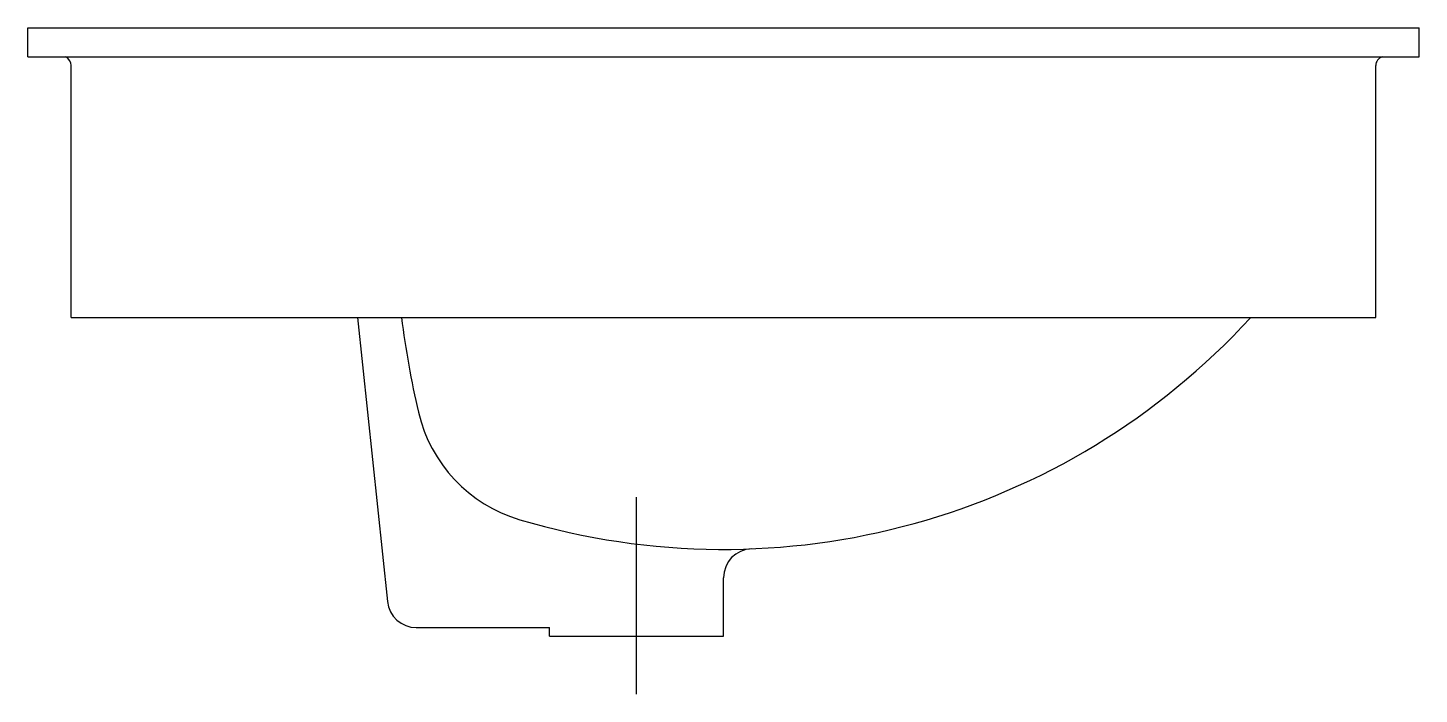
# Model space of a CAD drawing. Extents: x -572.604 to -572.124, y 475.542 to 475.772.
import ezdxf

# ---------------------------------------------------------------- set-up
doc = ezdxf.new("R2010")
doc.units = 0
doc.header["$LTSCALE"] = 0.2
doc.header["$MEASUREMENT"] = 0
doc.linetypes.add('AXES', pattern=[0.54, 0.3, -0.08, 0.08, -0.08])
doc.linetypes.add('CONTINU', pattern=[0])
doc.layers.get('0').update_dxf_attribs({"linetype": 'CONTINUOUS'})
doc.layers.add('DECA_EIXOS', color=5, linetype='AXES')

msp = doc.modelspace()

# ---------------------------------------------------------------- linework, layer by layer
at = {"linetype": 'CONTINU'}
for points in [[(-572.60372, 475.77206), (-572.12372, 475.77206)], [(-572.60372, 475.76206), (-572.60372, 475.77206)], [(-572.12372, 475.76206), (-572.12372, 475.77206)], [(-572.60372, 475.76206), (-572.12372, 475.76206)], [(-572.58872, 475.67206), (-572.58872, 475.75906)], [(-572.13872, 475.67206), (-572.13872, 475.75906)], [(-572.58872, 475.67206), (-572.13872, 475.67206)], [(-572.48997, 475.67206), (-572.47967, 475.57401)], [(-572.36372, 475.56206), (-572.36372, 475.58225)], [(-572.46972, 475.56506), (-572.42372, 475.56506)], [(-572.42372, 475.56206), (-572.42372, 475.56506)], [(-572.42372, 475.56206), (-572.36372, 475.56206)]]:
    msp.add_lwpolyline(points, dxfattribs=at)
for points in [[(-572.58872, 475.75906, 0.268293), (-572.59075, 475.76206, 0.268293)], [(-572.13651, 475.76206, 0.307506), (-572.13872, 475.75906)], [(-572.47482, 475.67206, 0.025982), (-572.46895, 475.63934)], [(-572.43403, 475.60229, 0.287143), (-572.18185, 475.67208)], [(-572.46895, 475.63934, 0.269299), (-572.43403, 475.60229)], [(-572.35411, 475.59224, 0.402845), (-572.36372, 475.58225)], [(-572.47967, 475.57401, 0.383864), (-572.46972, 475.56506)]]:
    msp.add_lwpolyline(points, format="xyb", dxfattribs=at)
at = {"layer": 'DECA_EIXOS'}
msp.add_lwpolyline([(-572.39372, 475.54206), (-572.39372, 475.61006)], dxfattribs=at)

doc.saveas('drawing.dxf')
